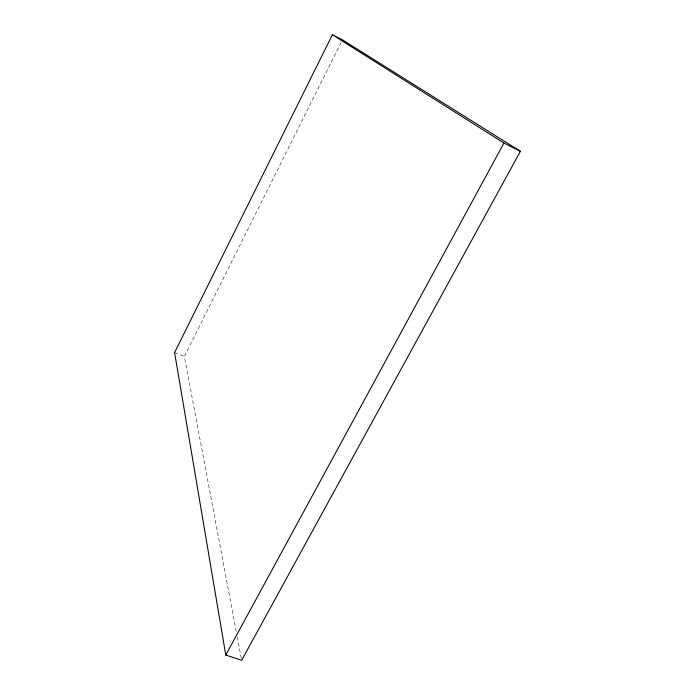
<?xml version="1.0" encoding="UTF-8"?>
<svg xmlns="http://www.w3.org/2000/svg" width="695" height="695" viewBox="0 0 695 695"><rect width="100%" height="100%" fill="white"/><g stroke="black" fill="none" stroke-linecap="round" stroke-linejoin="round"><path stroke-width="0.52" stroke-dasharray="3.48 2.61" d="M236.231 631.468L184.384 356.474L342.4 39.841M174.593 352.53L184.384 356.474M237.238 636.802L241.261 658.122"/><path stroke-width="1.04" d="M332.375 34.75L174.593 352.53L225.771 655.055L241.66 660.25L520.407 151.293L342.4 39.841L332.375 34.75L503.962 143.048L520.407 151.293M225.771 655.055L503.962 143.048"/></g></svg>
